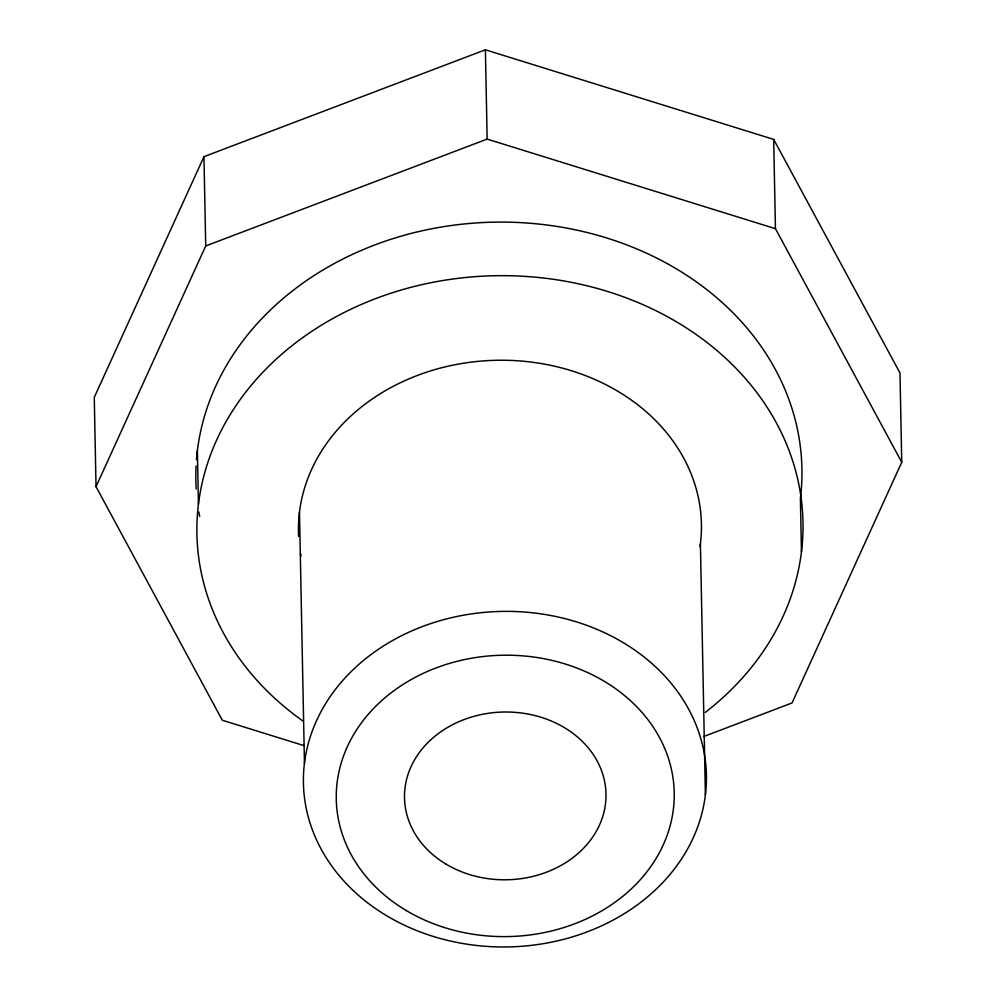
<?xml version="1.0" encoding="UTF-8"?>
<svg xmlns="http://www.w3.org/2000/svg" width="996" height="996" viewBox="0 0 996 996"><rect width="100%" height="100%" fill="white"/><g stroke="black" fill="none" stroke-linecap="round" stroke-linejoin="round"><path stroke-width="1.49" d="M703.55 736.567L792.044 702.964L901.741 462.244L899.973 372.952L773.68 139.39L485.388 49.8L203.956 156.671L94.259 397.392L96.027 486.683L222.32 720.245L304.054 745.643M96.027 486.683L205.724 245.95L203.956 156.671M205.724 245.95L487.156 139.091L775.448 228.682L901.741 462.244M801.456 551.846L800.398 498.274A303.095 252.349 -1.1 0 0 524.207 222.83A303.095 252.349 -1.1 0 0 196.461 459.779M773.68 139.39L775.448 228.682M700.412 543.866L705.392 794.982A201.528 167.789 -1.1 0 1 386.946 915.909A201.528 167.789 -1.1 0 1 422.416 626.559A201.528 167.789 -1.1 0 1 705.392 794.982M485.388 49.8L487.156 139.091M299.472 512.205L304.452 763.322M197.382 450.653L198.441 504.225M298.613 536.421A201.528 167.789 -1.1 0 1 507.699 360.315A201.528 167.789 -1.1 0 1 700.014 546.854M301.004 555.98A201.528 167.789 -1.1 0 1 300.468 553.017M199.686 516.488A303.095 252.349 -1.1 0 1 198.851 511.981M196.2 489.048A303.095 252.349 -1.1 0 1 196.063 465.904M302.684 720.83A303.095 252.349 -1.1 0 1 277.747 357.751A303.095 252.349 -1.1 0 1 714.605 348.575A303.095 252.349 -1.1 0 1 705.33 712.364M406.318 910.581A169.009 140.71 -1.1 0 0 673.371 809.163A169.009 140.71 -1.1 0 0 436.061 667.93A169.009 140.71 -1.1 0 0 406.318 910.581M446.27 864.267A100.758 83.888 -1.1 0 0 605.481 803.809A100.758 83.888 -1.1 0 0 463.999 719.598A100.758 83.888 -1.1 0 0 446.27 864.267"/></g></svg>
